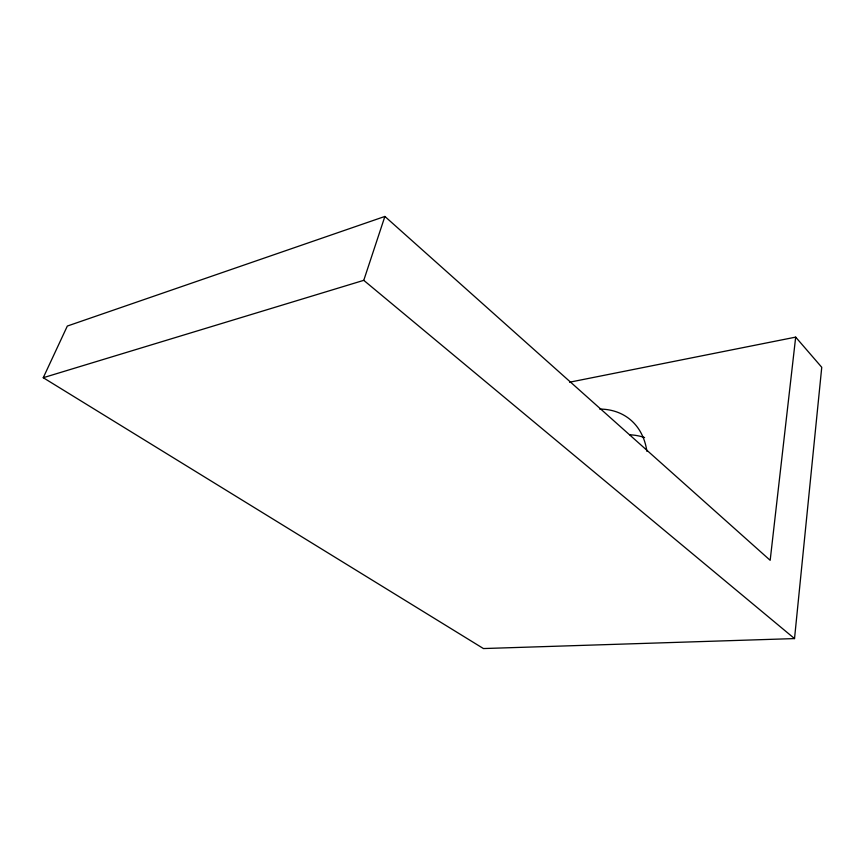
<?xml version="1.0" encoding="UTF-8"?>
<svg xmlns="http://www.w3.org/2000/svg" width="865" height="865" viewBox="0 0 865 865"><rect width="100%" height="100%" fill="white"/><g stroke="black" fill="none" stroke-linecap="round" stroke-linejoin="round"><path stroke-width="1.3" d="M795.681 337.123L770.174 560.304L384.882 216.445L67.329 326.051L43.25 377.713L483.438 648.555L794.524 638.586L821.75 367.29L795.681 337.123L569.581 382.211M43.25 377.713L363.765 280.336L384.882 216.445M363.765 280.336L794.524 638.586M599.705 409.069A87.971 61.437 -51.5 0 1 646.89 451.314M629.785 434.781A85.657 61.977 -51.6 0 1 644.598 437.582"/></g></svg>
